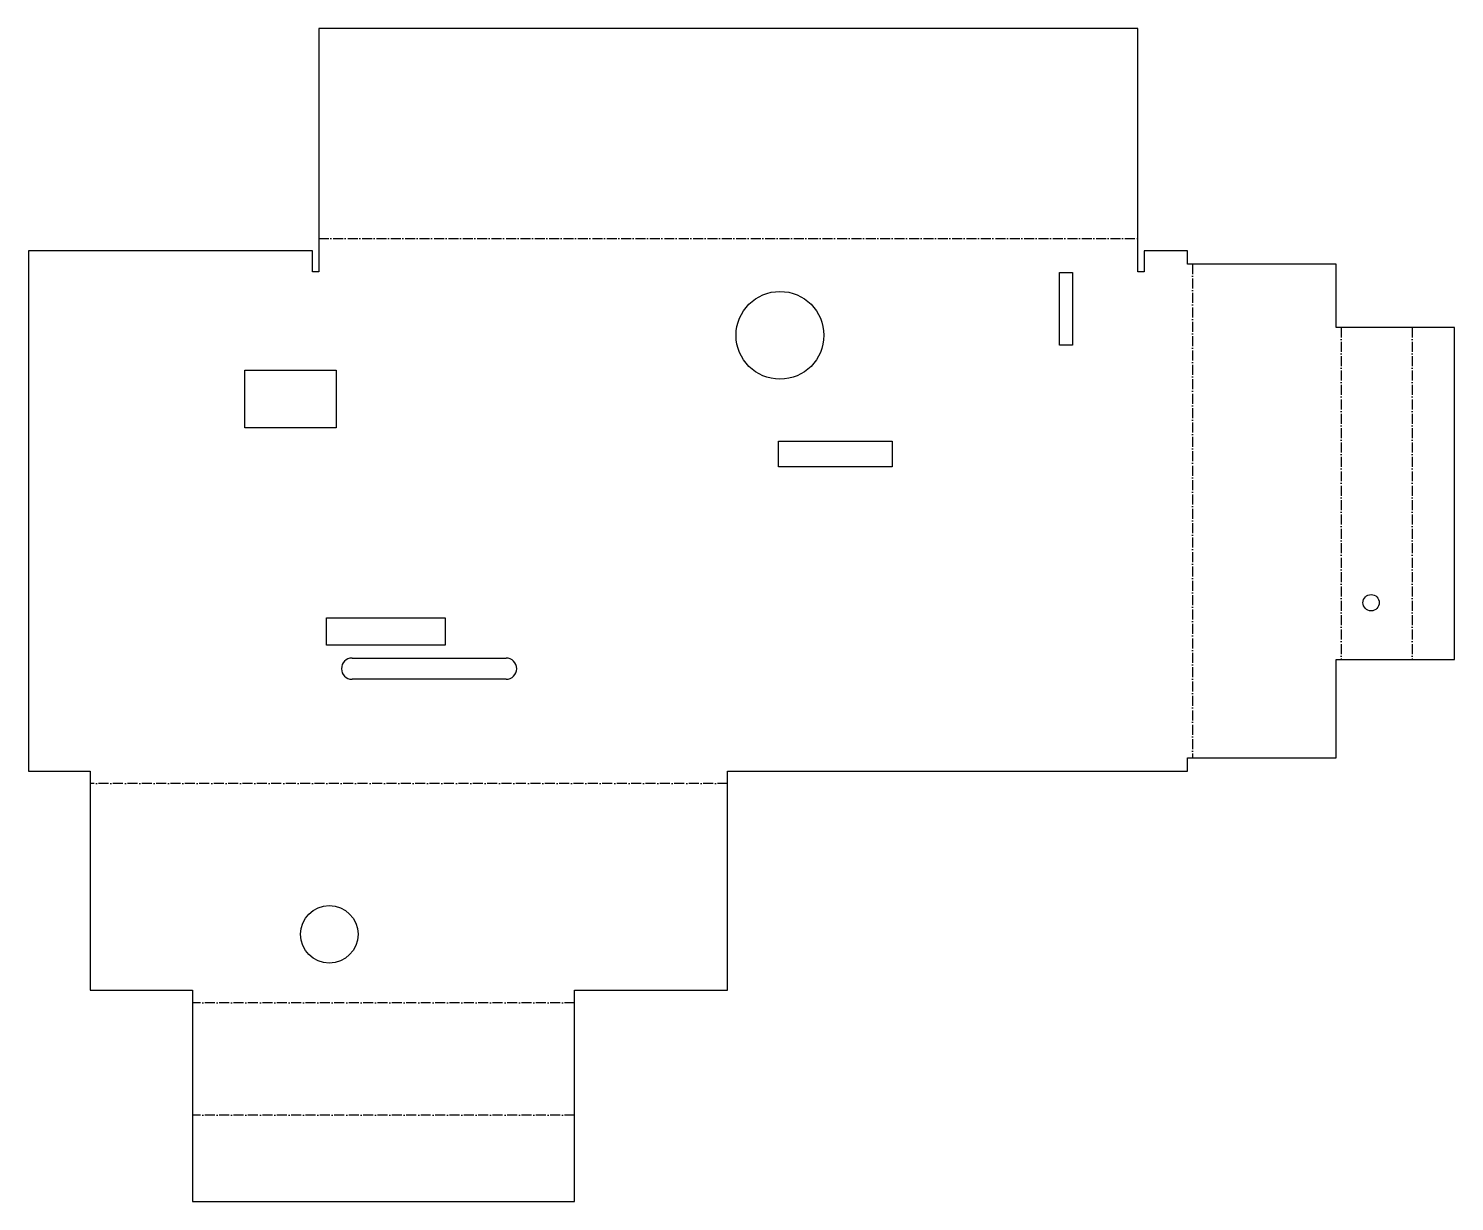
# Model space of a CAD drawing. Header units: millimetres. Extents: x 0 to 362, y -109 to 189.
import ezdxf

# ---------------------------------------------------------------- set-up
doc = ezdxf.new("R2010")
doc.units = ezdxf.units.MM
doc.linetypes.add('DASHDOT', pattern=[3.556, 2.54, -0.508, 0, -0.508])
doc.layers.add('BEND', color=7, linetype='Continuous')
doc.layers.add('CUT', color=7, linetype='Continuous')

msp = doc.modelspace()

# ---------------------------------------------------------------- linework, layer by layer
at = {"layer": 'BEND', "color": 4, "linetype": 'DASHDOT'}
for p, q in [((73.76, 135.35), (281.76, 135.35)), ((295.64, 128.81), (295.64, 3.4)), ((333.44, 112.75), (333.44, 28.36)), ((351.43, 112.75), (351.43, 28.36)), ((177.54, -3.14), (15.69, -3.14)), ((138.71, -58.8), (41.68, -58.8)), ((138.71, -87.4), (41.68, -87.4))]:
    msp.add_line(p, q, dxfattribs=at)
at = {"layer": 'CUT'}
for p, q in [((281.76, 188.68), (73.76, 188.68)), ((73.76, 188.68), (73.76, 126.91)), ((281.76, 126.91), (281.76, 188.68)), ((72.16, 132.21), (0, 132.21)), ((0, 132.21), (0, 0)), ((72.16, 126.91), (72.16, 132.21)), ((294.38, 132.21), (283.36, 132.21)), ((283.36, 132.21), (283.36, 126.91)), ((294.38, 128.81), (294.38, 132.21)), ((73.76, 126.91), (72.16, 126.91)), ((283.36, 126.91), (281.76, 126.91)), ((332.18, 128.81), (294.38, 128.81)), ((332.18, 112.75), (332.18, 128.81)), ((261.87, 108.2), (261.87, 126.73)), ((261.87, 126.73), (265.15, 126.73)), ((265.15, 126.73), (265.15, 108.2)), ((362.21, 112.75), (332.18, 112.75)), ((362.21, 28.36), (362.21, 112.75)), ((265.15, 108.2), (261.87, 108.2)), ((54.95, 87.23), (54.95, 101.85)), ((54.95, 101.85), (78.16, 101.85)), ((78.16, 101.85), (78.16, 87.23)), ((78.16, 87.23), (54.95, 87.23)), ((190.48, 77.37), (190.48, 83.86)), ((190.48, 83.86), (219.34, 83.86)), ((219.34, 83.86), (219.34, 77.37)), ((219.34, 77.37), (190.48, 77.37)), ((75.67, 32.07), (75.67, 39)), ((75.67, 39), (105.81, 39)), ((105.81, 39), (105.81, 32.07)), ((105.81, 32.07), (75.67, 32.07)), ((82.2, 28.75), (121.31, 28.75)), ((332.18, 3.4), (332.18, 28.36)), ((332.18, 28.36), (362.21, 28.36)), ((121.31, 23.35), (82.2, 23.35)), ((0, 0), (15.69, 0)), ((15.69, 0), (15.69, -55.65)), ((177.54, -55.65), (177.54, 0)), ((177.54, 0), (294.38, 0)), ((294.38, 0), (294.38, 3.4)), ((294.38, 3.4), (332.18, 3.4)), ((15.69, -55.65), (41.68, -55.65)), ((41.68, -55.65), (41.68, -109.3)), ((138.71, -109.3), (138.71, -55.65)), ((138.71, -55.65), (177.54, -55.65)), ((41.68, -109.3), (138.71, -109.3))]:
    msp.add_line(p, q, dxfattribs=at)
for centre, radius in [((190.88, 110.74), 11.15), ((341.04, 42.82), 2.07), ((76.4, -41.43), 7.3)]:
    msp.add_circle(centre, radius, dxfattribs=at)
for centre, start, end in [((82.2, 26.05), 90, -90), ((121.31, 26.05), -90, 90)]:
    msp.add_arc(centre, 2.7, start, end, dxfattribs=at)

doc.saveas('drawing.dxf')
